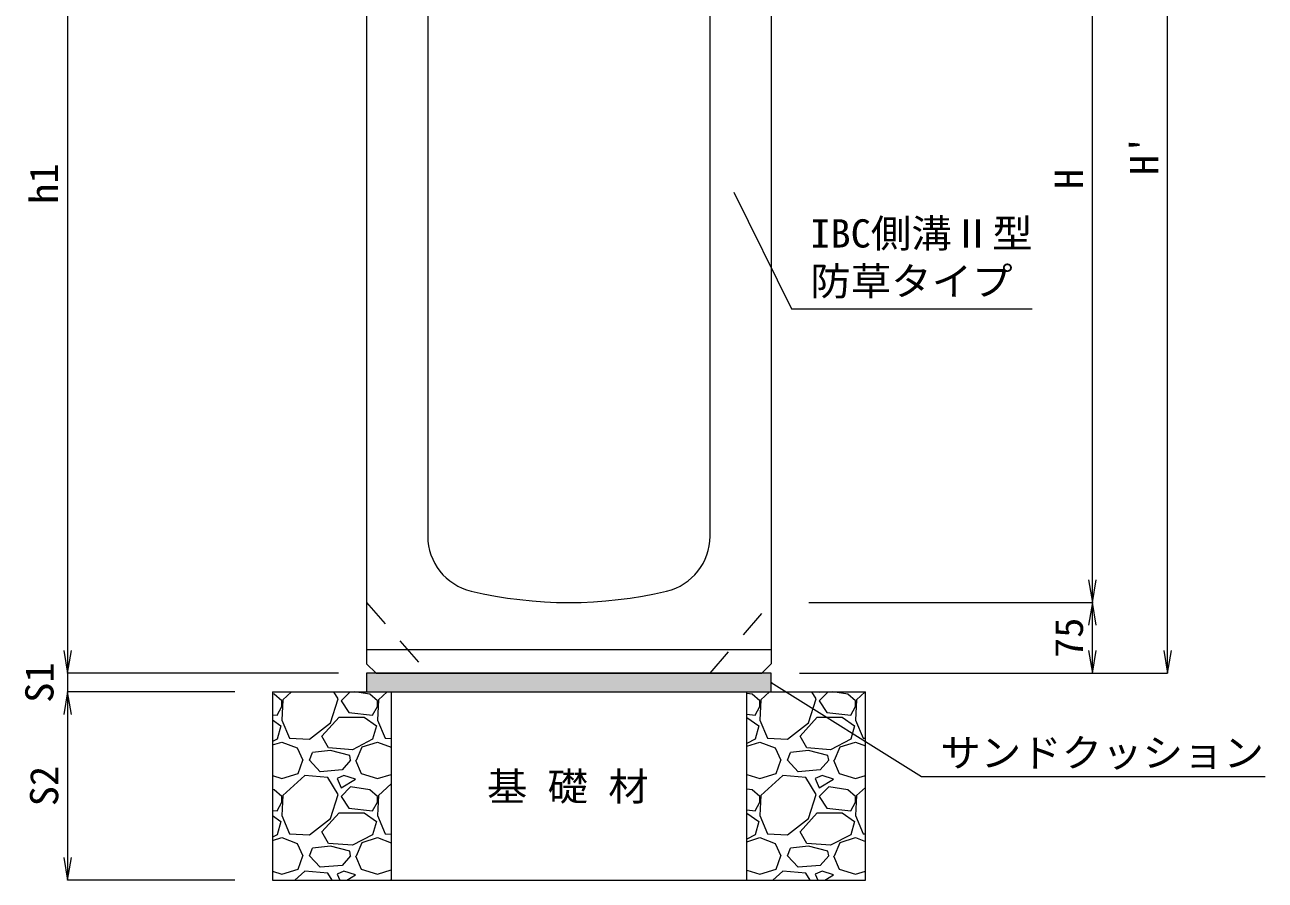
# Model space of a CAD drawing. Units: millimetres at full size; details may follow other scales. Extents: x 164402 to 209100, y 872507 to 885397.
# Drawn here: x 204422 to 205740, y 875187 to 876096 of the extents above; entities that cross this region are included whole.
import ezdxf
from ezdxf.enums import TextEntityAlignment as Align

# ---------------------------------------------------------------- set-up
doc = ezdxf.new("R2010")
doc.units = ezdxf.units.MM
doc.header["$LTSCALE"] = 40
doc.linetypes.add('USER1', pattern=[1.35, 0.75, -0.6])
for name, color, linetype, lineweight in [('0_2', 7, 'Continuous', 13), ('ハッチング', 7, 'Continuous', 5), ('寸法線', 7, 'Continuous', 13), ('本体', 2, 'Continuous', 13), ('補助線', 8, 'Continuous', 13), ('ﾊｯﾁﾝｸﾞ', 7, 'Continuous', 5)]:
    doc.layers.add(name, color=color, linetype=linetype, lineweight=lineweight)
doc.layers.add('文字', color=7, linetype='Continuous')
doc.styles.add('ＭＳ 明朝', font='')
doc.styles.get('ＭＳ 明朝').set_extended_font_data('MS Mincho')

# ---------------------------------------------------------------- blocks, each defined once
blk = doc.blocks.new('open_arrow')
at = {"color": 0, "linetype": 'Continuous', "lineweight": -2}
blk.add_lwpolyline([(7.5, 1.25), (0, 0), (7.5, -1.25)], dxfattribs=at)
blk = doc.blocks.new('filled_arrow')
at = {"color": 0, "linetype": 'Continuous', "lineweight": -2}
blk.add_solid([(7.5, 1.25), (0, 0), (7.5, -1.25)], dxfattribs=at)

msp = doc.modelspace()

# ---------------------------------------------------------------- hatches: boundary and pattern name
at = {"layer": 'ハッチング'}
msp.add_hatch(color=8, dxfattribs=at).paths.add_polyline_path([(204785.43, 875407.29), (204785.43, 875387.29), (205215.43, 875387.29), (205215.43, 875407.29)])

# ---------------------------------------------------------------- linework, layer by layer
at = {"layer": '0_2', "lineweight": 20}
for p, q in [((205205.43, 875407.29), (204795.44, 875407.29)), ((204685.43, 875387.29), (205315.43, 875387.29)), ((204685.43, 875387.29), (204685.43, 875187.29)), ((205315.43, 875187.29), (205315.43, 875387.29)), ((204685.43, 875187.29), (205315.43, 875187.29))]:
    msp.add_line(p, q, dxfattribs=at)
at = {"layer": '0_2'}
msp.add_lwpolyline([(204785.43, 875387.29), (205215.43, 875387.29), (205215.43, 875407.29), (204785.43, 875407.29)], close=True, dxfattribs=at)
at = {"layer": '寸法線'}
for p, q in [((205636.64, 875407.29), (205636.64, 876508.48)), ((204467.75, 876447.29), (204467.75, 875407.29)), ((205556.64, 875482.29), (205556.64, 876382.29)), ((205255.43, 875482.29), (205556.64, 875482.29)), ((205255.43, 875482.29), (205556.64, 875482.29)), ((205556.64, 875407.29), (205556.64, 875482.29)), ((204467.75, 875455.29), (204467.75, 875339.29)), ((204755.43, 875407.29), (204467.75, 875407.29)), ((204755.43, 875407.29), (204467.75, 875407.29)), ((205245.43, 875407.29), (205556.64, 875407.29)), ((205245.43, 875407.29), (205636.64, 875407.29)), ((204645.43, 875387.29), (204467.75, 875387.29)), ((204467.75, 875387.29), (204467.75, 875187.29)), ((204645.43, 875387.29), (204467.75, 875387.29)), ((204645.43, 875187.29), (204467.75, 875187.29))]:
    msp.add_line(p, q, dxfattribs=at)
at = {"layer": '寸法線', "lineweight": 9}
msp.add_lwpolyline([(205175.7, 875918.38), (205236.91, 875794.23), (205492.8, 875794.23)], dxfattribs=at)
at = {"layer": '寸法線'}
msp.add_lwpolyline([(205215.44, 875397.29), (205375.02, 875297.58), (205740.28, 875297.58)], dxfattribs=at)
at = {"layer": '本体', "lineweight": 20}
for p, q in [((204785.43, 876471.29), (204785.43, 875417.29)), ((205215.43, 876458.48), (205215.43, 875417.29))]:
    msp.add_line(p, q, dxfattribs=at)
at = {"layer": '本体'}
for p, q in [((204850.43, 876322.29), (204850.43, 875552.81)), ((205150.43, 875552.81), (205150.43, 876322.29)), ((204785.43, 875417.29), (204795.43, 875407.29)), ((205205.43, 875407.29), (205215.43, 875417.29)), ((204795.43, 875407.29), (205205.43, 875407.29))]:
    msp.add_line(p, q, dxfattribs=at)
at = {"layer": '本体', "linetype": 'USER1', "lineweight": 9}
for p, q in [((204785.43, 875482.29), (204850.43, 875407.29)), ((205150.43, 875407.29), (205215.43, 875482.29))]:
    msp.add_line(p, q, dxfattribs=at)
at = {"layer": '本体', "lineweight": 9}
msp.add_line((204785.43, 875432.29), (205215.43, 875432.29), dxfattribs=at)
at = {"layer": '本体'}
for centre, radius, start, end in [((204910.43, 875552.81), 60, 180, 256.65764), ((205090.43, 875552.81), 60, 283.34236, 0), ((205000.43, 875932.29), 450, 256.65764, 283.34236)]:
    msp.add_arc(centre, radius, start, end, dxfattribs=at)
at = {"layer": '補助線', "lineweight": 20}
for p, q in [((204811.43, 875387.29), (204811.43, 875187.29)), ((205189.43, 875187.29), (205189.43, 875387.29))]:
    msp.add_line(p, q, dxfattribs=at)
at = {"layer": 'ﾊｯﾁﾝｸﾞ'}
for p, q in [((204687.19, 875384.87), (204685.43, 875385.13)), ((204695.31, 875377.76), (204687.19, 875384.87)), ((204705.65, 875387.29), (204696.33, 875378.77)), ((204755.26, 875379.79), (204750.68, 875387.29)), ((204758.15, 875387.29), (204758.31, 875386.9)), ((204767.83, 875387.29), (204758.31, 875377.76)), ((204758.31, 875386.9), (204758.94, 875387.29)), ((204788.79, 875384.87), (204772.68, 875387.29)), ((204796.91, 875377.76), (204788.79, 875384.87)), ((204807.25, 875387.29), (204797.93, 875378.77)), ((205195.19, 875384.87), (205189.43, 875385.73)), ((205203.31, 875377.76), (205195.19, 875384.87)), ((205213.65, 875387.29), (205204.33, 875378.77)), ((205263.26, 875379.79), (205258.68, 875387.29)), ((205266.15, 875387.29), (205266.31, 875386.9)), ((205275.83, 875387.29), (205266.31, 875377.76)), ((205266.31, 875386.9), (205266.94, 875387.29)), ((205296.79, 875384.87), (205280.68, 875387.29)), ((205304.91, 875377.76), (205296.79, 875384.87)), ((205315.25, 875387.29), (205305.93, 875378.77)), ((204690.23, 875362.52), (204695.31, 875371.66)), ((204696.33, 875378.77), (204695.31, 875357.44)), ((204695.31, 875371.66), (204695.31, 875377.76)), ((204747.13, 875354.39), (204755.26, 875379.79)), ((204758.31, 875377.76), (204766.43, 875365.57)), ((204791.83, 875362.52), (204796.91, 875371.66)), ((204797.93, 875378.77), (204796.91, 875357.44)), ((204796.91, 875371.66), (204796.91, 875377.76)), ((205198.23, 875362.52), (205203.31, 875371.66)), ((205204.33, 875378.77), (205203.31, 875357.44)), ((205203.31, 875371.66), (205203.31, 875377.76)), ((205255.13, 875354.39), (205263.26, 875379.79)), ((205266.31, 875377.76), (205274.43, 875365.57)), ((205299.83, 875362.52), (205304.91, 875371.66)), ((205305.93, 875378.77), (205304.91, 875357.44)), ((205304.91, 875371.66), (205304.91, 875377.76)), ((204685.43, 875363.09), (204690.23, 875362.52)), ((204685.43, 875357.48), (204694.3, 875351.34)), ((204695.31, 875357.44), (204703.44, 875338.13)), ((204737.99, 875340.17), (204756.27, 875360.49)), ((204756.27, 875360.49), (204782.69, 875360.49)), ((204766.43, 875365.57), (204791.83, 875362.52)), ((204782.69, 875360.49), (204795.9, 875351.34)), ((204796.91, 875357.44), (204805.04, 875338.13)), ((205189.43, 875363.57), (205198.23, 875362.52)), ((205189.43, 875360.25), (205202.3, 875351.34)), ((205203.31, 875357.44), (205211.44, 875338.13)), ((205245.99, 875340.17), (205264.27, 875360.49)), ((205264.27, 875360.49), (205290.69, 875360.49)), ((205274.43, 875365.57), (205299.83, 875362.52)), ((205290.69, 875360.49), (205303.9, 875351.34)), ((205304.91, 875357.44), (205313.04, 875338.13)), ((204694.3, 875351.34), (204690.23, 875337.12)), ((204724.78, 875337.12), (204747.13, 875354.39)), ((204795.9, 875351.34), (204791.83, 875337.12)), ((205202.3, 875351.34), (205198.23, 875337.12)), ((205232.78, 875337.12), (205255.13, 875354.39)), ((205303.9, 875351.34), (205299.83, 875337.12)), ((204690.23, 875337.12), (204685.43, 875334.6)), ((204685.43, 875330.98), (204695.31, 875334.07)), ((204695.31, 875334.07), (204711.57, 875327.97)), ((204703.44, 875338.13), (204724.78, 875337.12)), ((204745.1, 875327.97), (204737.99, 875340.17)), ((204791.83, 875337.12), (204770.5, 875325.94)), ((204780.66, 875328.99), (204796.91, 875334.07)), ((204796.91, 875334.07), (204811.43, 875328.62)), ((204805.04, 875338.13), (204811.43, 875337.83)), ((205198.23, 875337.12), (205189.43, 875332.51)), ((205189.43, 875329.73), (205203.31, 875334.07)), ((205203.31, 875334.07), (205219.57, 875327.97)), ((205211.44, 875338.13), (205232.78, 875337.12)), ((205253.1, 875327.97), (205245.99, 875340.17)), ((205299.83, 875337.12), (205278.5, 875325.94)), ((205288.66, 875328.99), (205304.91, 875334.07)), ((205304.91, 875334.07), (205315.43, 875330.12)), ((205313.04, 875338.13), (205315.43, 875338.02)), ((204711.57, 875327.97), (204717.67, 875314.77)), ((204724.78, 875314.77), (204727.83, 875322.89)), ((204747.13, 875324.93), (204727.83, 875322.89)), ((204770.5, 875325.94), (204745.1, 875327.97)), ((204767.45, 875319.85), (204747.13, 875324.93)), ((204768.47, 875314.77), (204767.45, 875319.85)), ((204774.56, 875314.77), (204780.66, 875328.99)), ((205219.57, 875327.97), (205225.67, 875314.77)), ((205232.78, 875314.77), (205235.83, 875322.89)), ((205255.13, 875324.93), (205235.83, 875322.89)), ((205278.5, 875325.94), (205253.1, 875327.97)), ((205275.45, 875319.85), (205255.13, 875324.93)), ((205276.47, 875314.77), (205275.45, 875319.85)), ((205282.56, 875314.77), (205288.66, 875328.99)), ((204712.59, 875300.54), (204717.67, 875314.77)), ((204735.95, 875302.57), (204724.78, 875314.77)), ((204759.32, 875304.61), (204735.95, 875302.57)), ((204768.47, 875314.77), (204759.32, 875304.61)), ((204773.55, 875314.77), (204779.64, 875300.54)), ((205220.59, 875300.54), (205225.67, 875314.77)), ((205243.95, 875302.57), (205232.78, 875314.77)), ((205267.32, 875304.61), (205243.95, 875302.57)), ((205276.47, 875314.77), (205267.32, 875304.61)), ((205281.55, 875314.77), (205287.64, 875300.54)), ((204685.43, 875298.37), (204695.31, 875295.46)), ((204695.31, 875295.46), (204712.59, 875300.54)), ((204719.7, 875298.51), (204696.33, 875277.17)), ((204744.08, 875296.48), (204719.7, 875298.51)), ((204755.26, 875278.19), (204744.08, 875296.48)), ((204761.35, 875298.51), (204754.24, 875295.46)), ((204754.24, 875295.46), (204758.31, 875285.3)), ((204758.31, 875285.3), (204773.55, 875294.45)), ((204773.55, 875294.45), (204761.35, 875298.51)), ((204779.64, 875300.54), (204796.91, 875295.46)), ((204796.91, 875295.46), (204811.43, 875299.73)), ((205189.43, 875299.54), (205203.31, 875295.46)), ((205203.31, 875295.46), (205220.59, 875300.54)), ((205227.7, 875298.51), (205204.33, 875277.17)), ((205252.08, 875296.48), (205227.7, 875298.51)), ((205263.26, 875278.19), (205252.08, 875296.48)), ((205269.35, 875298.51), (205262.24, 875295.46)), ((205262.24, 875295.46), (205266.31, 875285.3)), ((205266.31, 875285.3), (205281.55, 875294.45)), ((205281.55, 875294.45), (205269.35, 875298.51)), ((205287.64, 875300.54), (205304.91, 875295.46)), ((205304.91, 875295.46), (205315.43, 875298.56)), ((204687.19, 875283.27), (204685.43, 875283.53)), ((204695.31, 875276.16), (204687.19, 875283.27)), ((204747.13, 875252.79), (204755.26, 875278.19)), ((204768.47, 875286.32), (204758.31, 875276.16)), ((204788.79, 875283.27), (204768.47, 875286.32)), ((204796.91, 875276.16), (204788.79, 875283.27)), ((204811.43, 875289.5), (204797.93, 875277.17)), ((205195.19, 875283.27), (205189.43, 875284.13)), ((205203.31, 875276.16), (205195.19, 875283.27)), ((205255.13, 875252.79), (205263.26, 875278.19)), ((205276.47, 875286.32), (205266.31, 875276.16)), ((205296.79, 875283.27), (205276.47, 875286.32)), ((205304.91, 875276.16), (205296.79, 875283.27)), ((205315.43, 875285.85), (205305.93, 875277.17)), ((204690.23, 875260.92), (204695.31, 875270.06)), ((204696.33, 875277.17), (204695.31, 875255.84)), ((204695.31, 875270.06), (204695.31, 875276.16)), ((204758.31, 875276.16), (204766.43, 875263.97)), ((204791.83, 875260.92), (204796.91, 875270.06)), ((204797.93, 875277.17), (204796.91, 875255.84)), ((204796.91, 875270.06), (204796.91, 875276.16)), ((205198.23, 875260.92), (205203.31, 875270.06)), ((205204.33, 875277.17), (205203.31, 875255.84)), ((205203.31, 875270.06), (205203.31, 875276.16)), ((205266.31, 875276.16), (205274.43, 875263.97)), ((205299.83, 875260.92), (205304.91, 875270.06)), ((205305.93, 875277.17), (205304.91, 875255.84)), ((205304.91, 875270.06), (205304.91, 875276.16)), ((204685.43, 875261.49), (204690.23, 875260.92)), ((204685.43, 875255.88), (204694.3, 875249.74)), ((204695.31, 875255.84), (204703.44, 875236.53)), ((204724.78, 875235.52), (204747.13, 875252.79)), ((204737.99, 875238.57), (204756.27, 875258.89)), ((204756.27, 875258.89), (204782.69, 875258.89)), ((204766.43, 875263.97), (204791.83, 875260.92)), ((204782.69, 875258.89), (204795.9, 875249.74)), ((204796.91, 875255.84), (204805.04, 875236.53)), ((205189.43, 875261.97), (205198.23, 875260.92)), ((205189.43, 875258.65), (205202.3, 875249.74)), ((205203.31, 875255.84), (205211.44, 875236.53)), ((205232.78, 875235.52), (205255.13, 875252.79)), ((205245.99, 875238.57), (205264.27, 875258.89)), ((205264.27, 875258.89), (205290.69, 875258.89)), ((205274.43, 875263.97), (205299.83, 875260.92)), ((205290.69, 875258.89), (205303.9, 875249.74)), ((205304.91, 875255.84), (205313.04, 875236.53)), ((204694.3, 875249.74), (204690.23, 875235.52)), ((204745.1, 875226.37), (204737.99, 875238.57)), ((204795.9, 875249.74), (204791.83, 875235.52)), ((205202.3, 875249.74), (205198.23, 875235.52)), ((205253.1, 875226.37), (205245.99, 875238.57)), ((205303.9, 875249.74), (205299.83, 875235.52)), ((204690.23, 875235.52), (204685.43, 875233)), ((204685.43, 875229.38), (204695.31, 875232.47)), ((204695.31, 875232.47), (204711.57, 875226.37)), ((204703.44, 875236.53), (204724.78, 875235.52)), ((204711.57, 875226.37), (204717.67, 875213.17)), ((204770.5, 875224.34), (204745.1, 875226.37)), ((204791.83, 875235.52), (204770.5, 875224.34)), ((204774.56, 875213.17), (204780.66, 875227.39)), ((204780.66, 875227.39), (204796.91, 875232.47)), ((204796.91, 875232.47), (204811.43, 875227.02)), ((204805.04, 875236.53), (204811.43, 875236.23)), ((205198.23, 875235.52), (205189.43, 875230.91)), ((205189.43, 875228.13), (205203.31, 875232.47)), ((205203.31, 875232.47), (205219.57, 875226.37)), ((205211.44, 875236.53), (205232.78, 875235.52)), ((205219.57, 875226.37), (205225.67, 875213.17)), ((205278.5, 875224.34), (205253.1, 875226.37)), ((205299.83, 875235.52), (205278.5, 875224.34)), ((205282.56, 875213.17), (205288.66, 875227.39)), ((205288.66, 875227.39), (205304.91, 875232.47)), ((205304.91, 875232.47), (205315.43, 875228.52)), ((205313.04, 875236.53), (205315.43, 875236.42)), ((204712.59, 875198.94), (204717.67, 875213.17)), ((204724.78, 875213.17), (204727.83, 875221.29)), ((204735.95, 875200.97), (204724.78, 875213.17)), ((204747.13, 875223.33), (204727.83, 875221.29)), ((204767.45, 875218.25), (204747.13, 875223.33)), ((204768.47, 875213.17), (204759.32, 875203.01)), ((204768.47, 875213.17), (204767.45, 875218.25)), ((204773.55, 875213.17), (204779.64, 875198.94)), ((205220.59, 875198.94), (205225.67, 875213.17)), ((205232.78, 875213.17), (205235.83, 875221.29)), ((205243.95, 875200.97), (205232.78, 875213.17)), ((205255.13, 875223.33), (205235.83, 875221.29)), ((205275.45, 875218.25), (205255.13, 875223.33)), ((205276.47, 875213.17), (205267.32, 875203.01)), ((205276.47, 875213.17), (205275.45, 875218.25)), ((205281.55, 875213.17), (205287.64, 875198.94)), ((204695.31, 875193.86), (204712.59, 875198.94)), ((204759.32, 875203.01), (204735.95, 875200.97)), ((204779.64, 875198.94), (204796.91, 875193.86)), ((205203.31, 875193.86), (205220.59, 875198.94)), ((205267.32, 875203.01), (205243.95, 875200.97)), ((205287.64, 875198.94), (205304.91, 875193.86)), ((204685.43, 875196.77), (204695.31, 875193.86)), ((204719.7, 875196.91), (204709.16, 875187.29)), ((204744.08, 875194.88), (204719.7, 875196.91)), ((204748.72, 875187.29), (204744.08, 875194.88)), ((204761.35, 875196.91), (204754.24, 875193.86)), ((204754.24, 875193.86), (204756.87, 875187.29)), ((204773.55, 875192.85), (204761.35, 875196.91)), ((204764.28, 875187.29), (204773.55, 875192.85)), ((204796.91, 875193.86), (204811.43, 875198.13)), ((204811.43, 875187.9), (204810.76, 875187.29)), ((205189.43, 875197.94), (205203.31, 875193.86)), ((205227.7, 875196.91), (205217.16, 875187.29)), ((205252.08, 875194.88), (205227.7, 875196.91)), ((205256.72, 875187.29), (205252.08, 875194.88)), ((205269.35, 875196.91), (205262.24, 875193.86)), ((205262.24, 875193.86), (205264.87, 875187.29)), ((205281.55, 875192.85), (205269.35, 875196.91)), ((205272.28, 875187.29), (205281.55, 875192.85)), ((205304.91, 875193.86), (205315.43, 875196.96))]:
    msp.add_line(p, q, dxfattribs=at)

# ---------------------------------------------------------------- block references
at = {"layer": '寸法線', "lineweight": 9, "xscale": 0.133, "yscale": 0.133, "rotation": 296.2}
msp.add_blockref('filled_arrow', (205175.7, 875918.38), dxfattribs=at)
at = {"layer": '寸法線'}
for p, xscale, yscale, rotation in [((205556.64, 875482.29), 3.2, 3.2, 90), ((205556.64, 875482.29), 3.2, 3.2, 270), ((204467.75, 875407.29), 3.2, 3.2, 90), ((204467.75, 875407.29), 3.2, 3.2, 90), ((205556.64, 875407.29), 3.2, 3.2, 90), ((205636.64, 875407.29), 3.2, 3.2, 90), ((205215.44, 875397.29), 0.16, 0.16, 328), ((204467.75, 875387.29), 3.2, 3.2, 270), ((204467.75, 875387.29), 3.2, 3.2, 270), ((204467.75, 875187.29), 3.2, 3.2, 90)]:
    msp.add_blockref('open_arrow', p, dxfattribs=dict(at, xscale=xscale, yscale=yscale, rotation=rotation))

# ---------------------------------------------------------------- texts
at = {"layer": '寸法線', "style": 'ＭＳ 明朝', "width": 1.05}
for s, p in [("H'", (205611.64, 875957.88)), ('h1', (204442.41, 875927.29)), ('H', (205531.64, 875932.29)), ('75', (205531.64, 875444.79)), ('S1', (204437.75, 875397.29)), ('S2', (204442.75, 875287.29))]:
    msp.add_text(s, height=30.02, rotation=90, dxfattribs=at).set_placement(p, align=Align.MIDDLE_CENTER)
for s, p in [('IBC側溝Ⅱ型', (205256.91, 875850.42)), ('防草タイプ', (205256.91, 875799.57))]:
    msp.add_text(s, height=30.02, dxfattribs=at).set_placement(p, align=Align.BOTTOM_LEFT)
msp.add_text('サンドクッション', height=30.02, dxfattribs=at).set_placement((205395.02, 875337.69), align=Align.TOP_LEFT)
at = {"layer": '文字', "style": 'ＭＳ 明朝', "width": 1.05}
msp.add_text('基 礎 材', height=30.02, dxfattribs=at).set_placement((204913.32, 875262.82), align=Align.BOTTOM_LEFT)

doc.saveas('drawing.dxf')
